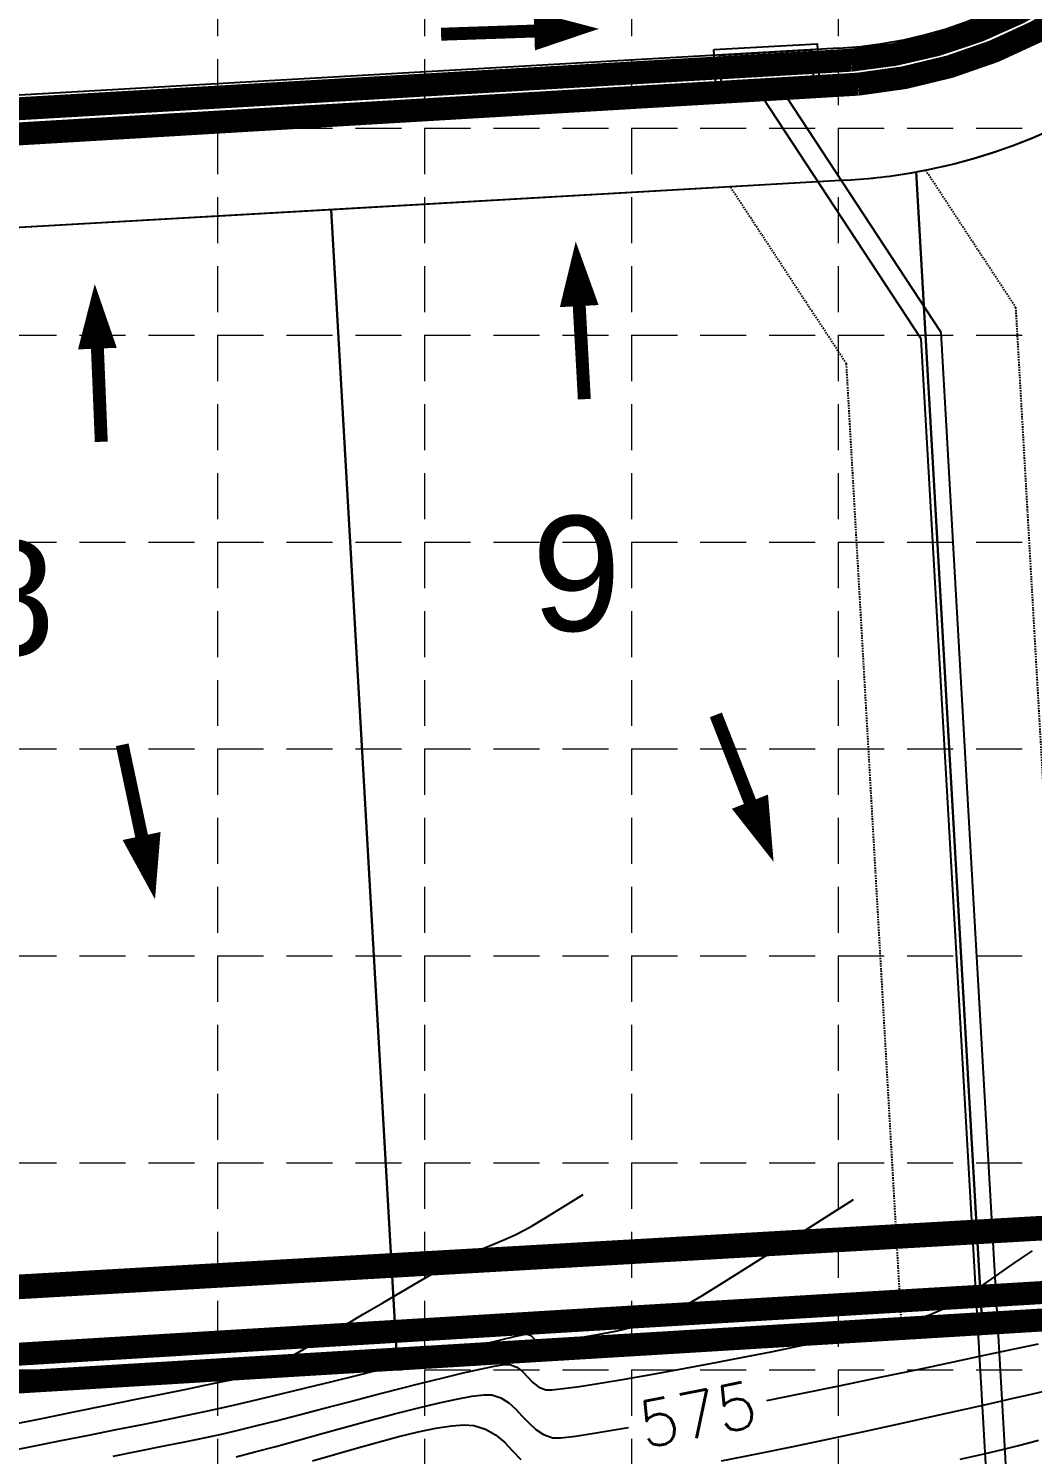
# Model space of a CAD drawing. Header units: inches. Extents: x 2547543 to 2548696, y 7125653 to 7126375.
# Drawn here: x 2548067.1 to 2548154.5, y 7125899 to 7126023.1 of the extents above; entities that cross this region are included whole.
import ezdxf
from ezdxf.enums import TextEntityAlignment as Align

# ---------------------------------------------------------------- set-up
doc = ezdxf.new("R2010")
doc.units = ezdxf.units.IN
doc.header["$MEASUREMENT"] = 0
for name, pattern in [('HIDDEN', [0.375, 0.25, -0.125]), ('HIDDEN2', [0.1875, 0.125, -0.0625]), ('XHFH001GR$0$HIDDEN2', [0.1875, 0.125, -0.0625])]:
    doc.linetypes.add(name, pattern=pattern)
for name, color, linetype in [('C-FLOW-ARR', 2, 'Continuous'), ('C-ROAD-BACK-N', 1, 'Continuous'), ('C-STRM-PIPE-N', 4, 'Continuous'), ('c-strm-strc-n', 4, 'Continuous'), ('CONT-MJR', 6, 'Continuous'), ('CONT-MNR', 14, 'Continuous'), ('EROSION BLANKET', 84, 'Continuous'), ('GRID', 254, 'HIDDEN'), ('LIMITS OF DISTURBANCE', 1, 'HIDDEN'), ('SILT FENCE', 200, 'Continuous'), ('V-AREA', 6, 'Continuous'), ('V-ESMT-DRNG-N', 6, 'HIDDEN2'), ('V-PROP-RWAY-N', 4, 'Continuous'), ('V-PROP-SUBD-IDEN-N', 7, 'Continuous'), ('V-PROP-SUBD-N', 7, 'Continuous'), ('XHFH001GR$0$C-GRAD-WALL-N', 7, 'XHFH001GR$0$HIDDEN2')]:
    doc.layers.add(name, color=color, linetype=linetype)
doc.styles.add('L80', font='simplex', dxfattribs={"height": 3.2})
doc.styles.get("Standard").update_dxf_attribs({"font": 'ARIAL.TTF'})

msp = doc.modelspace()

# ---------------------------------------------------------------- linework, layer by layer
at = {"layer": 'C-FLOW-ARR', "color": 7}
for points in [[(2548116.757615333, 7126023.025047208, 0, 3.375, 0), (2548111.13592876, 7126022.832005567, 2.25, 2.25, 0)], [(2548114.743114423, 7126004.52241353, 0, 3.375, 0), (2548115.049313004, 7125998.90575372, 2.25, 2.25, 0)], [(2548072.897508028, 7126000.827207903, 0, 3.375, 0), (2548073.130858096, 7125995.207050188, 2.25, 2.25, 0)]]:
    msp.add_lwpolyline(points, format="xyseb", dxfattribs=at)
at = {"layer": 'C-FLOW-ARR', "color": 7, "const_width": 1.125}
for points in [[(2548111.13592876, 7126022.832005567), (2548103.028217082, 7126022.553596953)], [(2548115.049313004, 7125998.90575372), (2548115.490918876, 7125990.805291742)], [(2548073.130858096, 7125995.207050188), (2548073.467400351, 7125987.10154346)]]:
    msp.add_lwpolyline(points, dxfattribs=at)
for points, elevation in [([(2548129.900243935, 7125955.793725233), (2548126.932406086, 7125963.343853609)], 580), ([(2548076.972826714, 7125952.806477586), (2548075.290008081, 7125960.742510691)], 582)]:
    msp.add_lwpolyline(points, dxfattribs=dict(at, elevation=elevation))
at = {"layer": 'C-FLOW-ARR', "color": 7}
for points, elevation in [([(2548131.958069232, 7125950.558653117, 0, 3.374999999999999, 0), (2548129.900243935, 7125955.793725233, 2.249999999999999, 2.249999999999999, 0)], 580), ([(2548078.139651496, 7125947.303828685, 0, 3.375, 0), (2548076.972826714, 7125952.806477586, 2.25, 2.25, 0)], 582)]:
    msp.add_lwpolyline(points, format="xyseb", dxfattribs=dict(at, elevation=elevation))
at = {"layer": 'C-ROAD-BACK-N', "color": 7}
msp.add_line((2548137.640781611, 7126021.337654596), (2548043.126183366, 7126015.915513065), dxfattribs=at)
msp.add_arc((2548135.43572775, 7126059.77445646), 38.5, 273.283017438607, 174.9287600717264, dxfattribs=at)
at = {"layer": 'C-STRM-PIPE-N', "color": 5}
for p, q in [((2548144.808739892, 7125996.042156792), (2548130.446766466, 7126017.920013574)), ((2548146.529010777, 7125996.610527882), (2548132.464175367, 7126018.035748885)), ((2548151.959082878, 7125871.402880888), (2548144.808739892, 7125996.042156792)), ((2548153.706182624, 7125871.503591916), (2548146.529010777, 7125996.610527882))]:
    msp.add_line(p, q, dxfattribs=at)
at = {"layer": 'c-strm-strc-n', "color": 5}
for points in [[(2548126.762398273, 7126021.214402379), (2548135.747624682, 7126021.729869509), (2548135.976721185, 7126017.736435549), (2548126.991494775, 7126017.22096842)], [(2548127.29021458, 7126020.743860197), (2548135.2770825, 7126021.202053201), (2548135.448904877, 7126018.206977732), (2548127.462036957, 7126017.748784727)]]:
    msp.add_lwpolyline(points, close=True, dxfattribs=at)
at = {"layer": 'CONT-MJR', "color": 35, "extrusion": (0.2093266806816864, -0.9778457653202716, 0), "elevation": -6434642.758166893}
msp.add_lwpolyline([(3983340.710441042, 575.0000000000009), (3983343.257652229, 575.0000000000009)], dxfattribs=at)
at = {"layer": 'CONT-MJR', "color": 35, "extrusion": (0.2105067949859628, -0.9775923942342932, 0), "elevation": -6429830.147351161}
msp.add_lwpolyline([(3991107.015569396, 575.0000000000005), (3991109.144314923, 575.0000000000005)], dxfattribs=at)
at = {"layer": 'CONT-MJR', "color": 35, "extrusion": (0.206777011339775, -0.9783880966065513, 0), "elevation": -6445004.297945304}
msp.add_lwpolyline([(3966547.888555737, 575.0000000000005), (3966551.05180475, 575.0000000000005)], dxfattribs=at)
at = {"layer": 'CONT-MJR', "color": 35, "extrusion": (0.2081076022510148, -0.9781059379665035, 0), "elevation": -6439603.119654091}
msp.add_lwpolyline([(3975313.737109076, 575), (3975316.62915394, 575)], dxfattribs=at)
at = {"layer": 'CONT-MJR', "color": 35, "extrusion": (0.2035330770667587, -0.9790680704321517, 0), "elevation": -6458115.7351217}
msp.add_lwpolyline([(3945157.742507917, 575.0000000000005), (3945161.22729123, 575.0000000000005)], dxfattribs=at)
at = {"layer": 'CONT-MJR', "color": 35, "elevation": 575}
for points in [[(2548141.222725192, 7125905.71552817), (2548144.511981648, 7125906.405419397)], [(2548106.752985449, 7125904.202674961), (2548107.443557775, 7125904.186267112)], [(2548107.443557775, 7125904.186267112), (2548108.241013658, 7125903.920169413)], [(2548102.754815944, 7125903.471997066), (2548104.358335871, 7125903.826123285)], [(2548096.922819558, 7125901.979216717), (2548098.986779124, 7125902.52912713)], [(2548110.089039266, 7125902.344922241), (2548110.654022547, 7125901.742102184)], [(2548092.68641142, 7125900.819528265), (2548094.805937435, 7125901.402878212)], [(2548111.258704246, 7125901.191036807), (2548111.942210992, 7125900.746100218)], [(2548111.942210992, 7125900.746100218), (2548112.743669412, 7125900.461666523)], [(2548112.743669412, 7125900.461666523), (2548113.433024658, 7125900.461246345)], [(2548114.717672835, 7125900.605714775), (2548116.525826286, 7125900.878645208)], [(2548085.187441677, 7125898.804347116), (2548086.814756641, 7125899.221576302)], [(2548086.814756641, 7125899.221576302), (2548088.640542361, 7125899.709460657)], [(2548088.640542361, 7125899.709460657), (2548090.614520174, 7125900.248583528)]]:
    msp.add_lwpolyline(points, dxfattribs=at)
at = {"layer": 'CONT-MJR', "color": 35, "extrusion": (-0.1821789428874079, 0.9832653928459124, 0), "elevation": 6542443.66660688}
msp.add_lwpolyline([(-3803652.459071976, 575.0000000000005), (-3803653.831522114, 575.0000000000005)], dxfattribs=at)
at = {"layer": 'CONT-MJR', "color": 35, "extrusion": (0.1201752896163275, -0.992752688118059, 0), "elevation": -6768041.085463998}
msp.add_lwpolyline([(3385996.37717595, 575.0000000000009), (3385997.429972752, 575.0000000000009)], dxfattribs=at)
at = {"layer": 'CONT-MJR', "color": 35, "extrusion": (0.1989668731683234, -0.9800062159913172, 0), "elevation": -6476436.179034485}
msp.add_lwpolyline([(3915003.369791082, 575), (3915006.396346948, 575)], dxfattribs=at)
at = {"layer": 'CONT-MJR', "color": 35, "extrusion": (0.2014694299791318, -0.9794948028365866, 0), "elevation": -6466415.046871096}
msp.add_lwpolyline([(3931536.227245452, 575), (3931539.762369914, 575)], dxfattribs=at)
at = {"layer": 'CONT-MJR', "color": 35, "extrusion": (0.2489811162047046, -0.9685083395477085, 0), "elevation": -6267067.496335394}
msp.add_lwpolyline([(4242070.28435665, 575.0000000000009), (4242072.308870294, 575.0000000000009)], dxfattribs=at)
at = {"layer": 'CONT-MJR', "color": 35, "extrusion": (0.2359433962980525, -0.9717668000828904, 0), "elevation": -6323508.396594452}
msp.add_lwpolyline([(4157469.667418775, 575.0000000000009), (4157471.527204959, 575.0000000000009)], dxfattribs=at)
at = {"layer": 'CONT-MJR', "color": 35, "extrusion": (-0.5357270562748747, -0.8443912133454832, 0), "elevation": -7382141.184363182}
msp.add_lwpolyline([(-1665939.321084802, 575), (-1665938.51500371, 575)], dxfattribs=at)
at = {"layer": 'CONT-MJR', "color": 35, "extrusion": (-0.6693304925478829, -0.7429647984565679, 0), "elevation": -6999822.448629339}
msp.add_lwpolyline([(-2876429.26026499, 575.0000000000009), (-2876428.448697163, 575.0000000000009)], dxfattribs=at)
at = {"layer": 'CONT-MJR', "color": 35, "extrusion": (0.7284926418373611, 0.6850536262139064, 0), "elevation": 6737904.69189181}
msp.add_lwpolyline([(3445576.19213274, 575.0000000000009), (3445575.368238861, 575.0000000000009)], dxfattribs=at)
at = {"layer": 'CONT-MJR', "color": 35, "extrusion": (0.2626961116011522, -0.964878620837686, 0), "elevation": -6206255.320323606}
msp.add_lwpolyline([(4330548.792305886, 575), (4330550.986242074, 575)], dxfattribs=at)
at = {"layer": 'CONT-MJR', "color": 35, "extrusion": (-0.6735789287690912, -0.7391153000163667, 0), "elevation": -6983216.648722626}
msp.add_lwpolyline([(-2916509.691436214, 575.0000000000009), (-2916508.873320694, 575.0000000000009)], dxfattribs=at)
at = {"layer": 'CONT-MJR', "color": 35, "extrusion": (0.2656645881526518, -0.9640655198697244, 0), "elevation": -6192897.28400834}
msp.add_lwpolyline([(4349625.657719379, 575), (4349627.80683809, 575)], dxfattribs=at)
at = {"layer": 'CONT-MJR', "color": 35, "extrusion": (0.1117531488892821, -0.9937359979961127, 0), "elevation": -6796504.106610013}
msp.add_lwpolyline([(3328493.860589927, 575), (3328495.153335867, 575)], dxfattribs=at)
at = {"layer": 'CONT-MJR', "color": 35, "extrusion": (0.1679294641692281, -0.9857990135234647, 0), "elevation": -6596802.213811673}
msp.add_lwpolyline([(3708579.473776312, 575), (3708581.766202089, 575)], dxfattribs=at)
at = {"layer": 'CONT-MJR', "color": 35, "extrusion": (0.1791057884617419, -0.9838298209240752, 0), "elevation": -6554291.339894594}
msp.add_lwpolyline([(3783205.41294548, 575.0000000000009), (3783205.955653924, 575.0000000000009)], dxfattribs=at)
at = {"layer": 'CONT-MNR', "color": 35, "extrusion": (-0.5251767984802393, 0.8509931435317478, 0), "elevation": 4725899.354177932}
msp.add_lwpolyline([(-5910795.267762057, 578), (-5910797.429706046, 578)], dxfattribs=at)
at = {"layer": 'CONT-MNR', "color": 35, "extrusion": (0.5219238246231704, -0.8529920991959551, 0), "elevation": -4748432.700061847}
msp.add_lwpolyline([(5892706.645339502, 578), (5892708.400744187, 578)], dxfattribs=at)
at = {"layer": 'CONT-MNR', "color": 35}
for points, elevation in [([(2548136.448824818, 7125919.624881004), (2548138.906010129, 7125921.19839491)], 577), ([(2548110.956774232, 7125918.906166225), (2548112.055572089, 7125919.566434437)], 578), ([(2548108.678793435, 7125917.74870589), (2548109.460242746, 7125918.109549863)], 578), ([(2548099.576958253, 7125913.15923435), (2548101.067243046, 7125914.029415772)], 578), ([(2548101.067243046, 7125914.029415772), (2548102.365359067, 7125914.779156778)], 578), ([(2548097.955183867, 7125912.206694547), (2548099.576958253, 7125913.15923435)], 578), ([(2548124.180671702, 7125911.907564304), (2548125.699710192, 7125912.810329069)], 577), ([(2548145.528457834, 7125911.138007417), (2548146.654877618, 7125911.633699978)], 576), ([(2548146.654877618, 7125911.633699978), (2548147.79692443, 7125912.243316147)], 576), ([(2548094.559883038, 7125910.206867941), (2548096.262599069, 7125911.209878399)], 578), ([(2548106.679307274, 7125908.608445325), (2548108.222381344, 7125908.979420014)], 577), ([(2548110.559320022, 7125909.482593126), (2548110.83785895, 7125909.351071455)], 577), ([(2548111.057843632, 7125909.13560378), (2548111.278259314, 7125908.918161649)], 577), ([(2548115.65693234, 7125909.256228295), (2548116.978863184, 7125909.490768762)], 577), ([(2548134.511285662, 7125908.506417587), (2548137.019959163, 7125909.032190606)], 576), ([(2548139.341596582, 7125909.538065896), (2548141.414731539, 7125910.012814337)], 576), ([(2548102.80276116, 7125907.657260225), (2548104.853003669, 7125908.162412075)], 577), ([(2548104.853003669, 7125908.162412075), (2548106.679307274, 7125908.608445325)], 577), ([(2548111.558091245, 7125908.78071661), (2548111.863338618, 7125908.778224891)], 577), ([(2548095.901306529, 7125905.946492657), (2548098.267621959, 7125906.533360558)], 577), ([(2548107.644507358, 7125906.680015258), (2548108.516175286, 7125906.819344955)], 576), ([(2548108.516175286, 7125906.819344955), (2548109.001438899, 7125906.834430119)], 576), ([(2548109.001438899, 7125906.834430119), (2548109.616687136, 7125906.600120431)], 576), ([(2548109.616687136, 7125906.600120431), (2548110.122317701, 7125906.209868954)], 576), ([(2548123.835558424, 7125906.428930542), (2548126.477712458, 7125906.922003315)], 576), ([(2548085.364120899, 7125905.612829986), (2548085.883687758, 7125905.7095901)], 578), ([(2548085.883687758, 7125905.7095901), (2548086.396751803, 7125905.823518908)], 578), ([(2548116.876736742, 7125905.212115811), (2548118.973604187, 7125905.562757675)], 576), ([(2548078.850999793, 7125904.285967467), (2548080.868586781, 7125904.698318022)], 578), ([(2548087.161187362, 7125903.804832994), (2548089.118864508, 7125904.277496202)], 577), ([(2548097.104015014, 7125904.123079476), (2548099.242606641, 7125904.674809772)], 576), ([(2548112.150880328, 7125904.621191567), (2548112.660169668, 7125904.624717914)], 576), ([(2548113.658553103, 7125904.731866815), (2548115.084564255, 7125904.931409153)], 576), ([(2548073.944773797, 7125903.285741011), (2548076.51530495, 7125903.809499039)], 578), ([(2548081.085567506, 7125902.447592932), (2548082.731181359, 7125902.793007372)], 577), ([(2548085.453896367, 7125903.400570859), (2548087.161187362, 7125903.804832994)], 577), ([(2548090.673104766, 7125902.451995863), (2548092.769192543, 7125902.995812207)], 576), ([(2548150.815231663, 7125903.437370342), (2548152.806349883, 7125903.888244079)], 574), ([(2548068.432288743, 7125902.163669227), (2548071.22267788, 7125902.731521649)], 578), ([(2548079.174251359, 7125902.054445664), (2548081.085567506, 7125902.447592932)], 577), ([(2548086.873933791, 7125901.483299323), (2548088.691328004, 7125901.94253813)], 576), ([(2548105.042693272, 7125901.591450485), (2548105.885676652, 7125901.538104106)], 574), ([(2548105.885676652, 7125901.538104106), (2548106.887622009, 7125901.219180011)], 574), ([(2548142.985374388, 7125901.701023998), (2548145.843247973, 7125902.328547009)], 574), ([(2548069.968179139, 7125900.205312949), (2548072.394196808, 7125900.688999211)], 577), ([(2548097.549276625, 7125900.078570817), (2548099.354724725, 7125900.554048945)], 574), ([(2548101.045900998, 7125900.96238978), (2548102.583694886, 7125901.28427952)], 574), ([(2548102.583694886, 7125901.28427952), (2548103.92899583, 7125901.500404355)], 574), ([(2548107.757742804, 7125900.708909413), (2548108.533883775, 7125900.061135503)], 574), ([(2548133.662177986, 7125899.708569074), (2548136.833343452, 7125900.375821738)], 574), ([(2548067.550513002, 7125899.724090014), (2548069.968179139, 7125900.205312949)], 577), ([(2548074.487771089, 7125898.86327042), (2548076.780472309, 7125899.314629721)], 576), ([(2548127.437026769, 7125898.440827131), (2548130.509573777, 7125899.058499773)], 574), ([(2548154.050244937, 7125899.976053462), (2548155.009673512, 7125900.25273143)], 573)]:
    msp.add_lwpolyline(points, dxfattribs=dict(at, elevation=elevation))
at = {"layer": 'CONT-MNR', "color": 35, "extrusion": (0.4956884271115347, -0.8685004221229214, 0), "elevation": -4925794.465749986}
msp.add_lwpolyline([(5745270.23421092, 578), (5745270.975896345, 578)], dxfattribs=at)
at = {"layer": 'CONT-MNR', "color": 35, "extrusion": (0.5401379175094617, -0.8415765146845187, 0), "elevation": -4620661.486831179}
msp.add_lwpolyline([(5993428.306864546, 577.0000000000005), (5993431.178065609, 577.0000000000005)], dxfattribs=at)
at = {"layer": 'CONT-MNR', "color": 35, "extrusion": (0.3942184799074476, -0.9190167518056793, 0), "elevation": -5544326.253057207}
msp.add_lwpolyline([(5150922.224957857, 578.0000000000009), (5150923.024072943, 578.0000000000009)], dxfattribs=at)
at = {"layer": 'CONT-MNR', "color": 35, "extrusion": (0.4495450761039574, -0.8932576473508005, 0), "elevation": -5219790.784524936}
msp.add_lwpolyline([(5479539.660516916, 578.0000000000005), (5479540.614751545, 578.0000000000005)], dxfattribs=at)
at = {"layer": 'CONT-MNR', "color": 35, "extrusion": (-0.5395115310132317, 0.8419782110623522, 0), "elevation": 4625120.059058789}
msp.add_lwpolyline([(-5989985.537780691, 577), (-5989988.304220812, 577)], dxfattribs=at)
at = {"layer": 'CONT-MNR', "color": 35, "extrusion": (-0.4119103564781633, 0.9112243731518778, 0), "elevation": 5443717.670553565}
msp.add_lwpolyline([(-5257134.057312831, 578), (-5257134.918782997, 578)], dxfattribs=at)
at = {"layer": 'CONT-MNR', "color": 35, "extrusion": (0.3894505800199782, -0.9210473634521205, 0), "elevation": -5570945.365926547}
msp.add_lwpolyline([(5122118.444632664, 578), (5122119.244294181, 578)], dxfattribs=at)
at = {"layer": 'CONT-MNR', "color": 35, "extrusion": (0.3775971838144674, -0.9259699599746115, 0), "elevation": -5636227.095610919}
msp.add_lwpolyline([(5050196.228822064, 578.0000000000005), (5050196.997679146, 578.0000000000005)], dxfattribs=at)
at = {"layer": 'CONT-MNR', "color": 35, "extrusion": (0.3792565027525862, -0.9252915784334567, 0), "elevation": -5627164.882369536}
msp.add_lwpolyline([(5060292.578032743, 578), (5060293.346687635, 578)], dxfattribs=at)
at = {"layer": 'CONT-MNR', "color": 35, "extrusion": (-0.5371729312297845, 0.8434721346636186, 0), "elevation": 4641724.694269883}
msp.add_lwpolyline([(-5977124.981341891, 577.0000000000009), (-5977127.58489687, 577.0000000000009)], dxfattribs=at)
at = {"layer": 'CONT-MNR', "color": 35, "extrusion": (0.5576090295776537, -0.8301037104684373, 0), "elevation": -4494375.966755678}
msp.add_lwpolyline([(6088706.734538933, 576.0000000000005), (6088707.998742094, 576.0000000000005)], dxfattribs=at)
at = {"layer": 'CONT-MNR', "color": 35, "extrusion": (0.4923190547406128, -0.8704148139475278, 0), "elevation": -4948022.438809792}
msp.add_lwpolyline([(5726129.674499894, 578), (5726130.875384865, 578)], dxfattribs=at)
at = {"layer": 'CONT-MNR', "color": 35, "extrusion": (-0.4746589505598452, 0.8801698021708235, 0), "elevation": 5062535.43102305}
msp.add_lwpolyline([(-5625143.186323113, 578.0000000000009), (-5625144.017686486, 578.0000000000009)], dxfattribs=at)
at = {"layer": 'CONT-MNR', "color": 35, "extrusion": (-0.4404223665114723, 0.8977906989251082, 0), "elevation": 5275338.838631848}
msp.add_lwpolyline([(-5426076.883688632, 578), (-5426077.838630585, 578)], dxfattribs=at)
at = {"layer": 'CONT-MNR', "color": 35, "extrusion": (0.5325887809214129, -0.8463741432939945, 0), "elevation": -4674085.170296246}
msp.add_lwpolyline([(5951851.026284813, 577.0000000000005), (5951853.40887969, 577.0000000000005)], dxfattribs=at)
at = {"layer": 'CONT-MNR', "color": 35, "extrusion": (0.5754989717343779, -0.8178025027674308, 0), "elevation": -4361132.281072857}
msp.add_lwpolyline([(6184840.905119712, 576), (6184842.269505536, 576)], dxfattribs=at)
at = {"layer": 'CONT-MNR', "color": 35, "extrusion": (-0.5725201925930958, 0.8198906201885496, 0), "elevation": 4383602.411921078}
msp.add_lwpolyline([(-6168936.583065015, 576.0000000000009), (-6168937.908908672, 576.0000000000009)], dxfattribs=at)
at = {"layer": 'CONT-MNR', "color": 35, "extrusion": (-0.5677815270558892, 0.8231792863854644, 0), "elevation": 4419111.997423819}
msp.add_lwpolyline([(-6143546.53253095, 576), (-6143547.912150001, 576)], dxfattribs=at)
at = {"layer": 'CONT-MNR', "color": 35, "extrusion": (0.5246433229025965, -0.8513221386371447, 0), "elevation": -4729590.19916171}
msp.add_lwpolyline([(5907838.395718774, 577), (5907840.499392679, 577)], dxfattribs=at)
at = {"layer": 'CONT-MNR', "color": 35, "extrusion": (0.5179137284847455, -0.8554328552534263, 0), "elevation": -4776018.730349958}
msp.add_lwpolyline([(5870377.124321756, 576), (5870378.467265453, 576)], dxfattribs=at)
at = {"layer": 'CONT-MNR', "color": 35, "extrusion": (0.54912824396373, -0.8357380999340107, 0), "elevation": -4556136.383882931}
msp.add_lwpolyline([(6042625.2169935, 576.0000000000009), (6042626.589042749, 576.0000000000009)], dxfattribs=at)
at = {"layer": 'CONT-MNR', "color": 35, "extrusion": (0.5074656089587672, -0.8616720116866439, 0), "elevation": -4847127.025730934}
msp.add_lwpolyline([(5811778.10407201, 578.0000000000009), (5811780.06837487, 578.0000000000009)], dxfattribs=at)
at = {"layer": 'CONT-MNR', "color": 35, "extrusion": (0.4850846592479847, -0.8744671939885833, 0), "elevation": -4995320.240514905}
msp.add_lwpolyline([(5684920.178345397, 577), (5684921.551718429, 577)], dxfattribs=at)
at = {"layer": 'CONT-MNR', "color": 35, "extrusion": (0.50673289949173, -0.8621031078546837, 0), "elevation": -4852065.991125628}
msp.add_lwpolyline([(5807651.463387607, 578), (5807653.379826684, 578)], dxfattribs=at)
at = {"layer": 'CONT-MNR', "color": 35, "extrusion": (0.2698474071538713, -0.962903098370928, 0), "elevation": -6173957.410196844}
msp.add_lwpolyline([(4376500.708791315, 577.0000000000009), (4376502.043147997, 577.0000000000009)], dxfattribs=at)
at = {"layer": 'CONT-MNR', "color": 35, "extrusion": (0.3241984649634025, -0.9459890883701427, 0), "elevation": -5914936.619010492}
msp.add_lwpolyline([(4720703.870154513, 577.0000000000009), (4720705.101300329, 577.0000000000009)], dxfattribs=at)
at = {"layer": 'CONT-MNR', "color": 35, "extrusion": (-0.4260189155675224, 0.9047142552091642, 0), "elevation": 5361364.89287019}
msp.add_lwpolyline([(-5341095.238418167, 577.0000000000005), (-5341096.163237995, 577.0000000000005)], dxfattribs=at)
at = {"layer": 'CONT-MNR', "color": 35, "extrusion": (0.2381788039482309, -0.9712213225366246, 0), "elevation": -6313922.472470807}
msp.add_lwpolyline([(4172049.998720753, 576), (4172051.814132002, 576)], dxfattribs=at)
at = {"layer": 'CONT-MNR', "color": 35, "extrusion": (0.2626297950058553, -0.9648966736263436, 0), "elevation": -6206548.964682448}
msp.add_lwpolyline([(4330171.275731856, 576), (4330172.718094472, 576)], dxfattribs=at)
at = {"layer": 'CONT-MNR', "color": 35, "extrusion": (0.3112132051179841, -0.9503401185681849, 0), "elevation": -5979022.6987819}
msp.add_lwpolyline([(4639281.559356067, 576.0000000000009), (4639282.568288838, 576.0000000000009)], dxfattribs=at)
at = {"layer": 'CONT-MNR', "color": 35, "extrusion": (-0.5048198202831279, 0.8632247384368166, 0), "elevation": 4864933.332413277}
msp.add_lwpolyline([(-5796875.26841949, 578), (-5796877.053517725, 578)], dxfattribs=at)
at = {"layer": 'CONT-MNR', "color": 35, "extrusion": (0.2271118533437785, -0.9738686800953988, 0), "elevation": -6360993.991362175}
msp.add_lwpolyline([(4099901.186345906, 577.0000000000009), (4099902.419113657, 577.0000000000009)], dxfattribs=at)
at = {"layer": 'CONT-MNR', "color": 35, "extrusion": (0.2117260974533631, -0.9773290436987786, 0), "elevation": -6424856.817967724}
msp.add_lwpolyline([(3999082.303855889, 577), (3999083.121127318, 577)], dxfattribs=at)
at = {"layer": 'CONT-MNR', "color": 35, "extrusion": (0.1469450059561178, -0.9891446634464327, 0), "elevation": -6674123.215593195}
msp.add_lwpolyline([(3567566.431638198, 577), (3567566.772985309, 577)], dxfattribs=at)
at = {"layer": 'CONT-MNR', "color": 35, "extrusion": (-0.6997342199608345, -0.7144032624616173, 0), "elevation": -6873773.237914175}
msp.add_lwpolyline([(-3165863.925603363, 577), (-3165863.617675481, 577)], dxfattribs=at)
at = {"layer": 'CONT-MNR', "color": 35, "extrusion": (0.1324309555506714, -0.9911922326228834, 0), "elevation": -6725696.488024171}
msp.add_lwpolyline([(3469361.091556577, 577), (3469362.178155731, 577)], dxfattribs=at)
at = {"layer": 'CONT-MNR', "color": 35, "extrusion": (0.1530267701523198, -0.9882220436808467, 0), "elevation": -6652050.699319275}
msp.add_lwpolyline([(3608557.698849232, 577.0000000000009), (3608558.939907975, 577.0000000000009)], dxfattribs=at)
at = {"layer": 'CONT-MNR', "color": 35, "extrusion": (0.1996223356199572, -0.9798729117194909, 0), "elevation": -6473824.618615603}
msp.add_lwpolyline([(3919321.49944422, 577), (3919322.890947483, 577)], dxfattribs=at)
at = {"layer": 'CONT-MNR', "color": 35, "extrusion": (0.2302023165261689, -0.9731427919200684, 0), "elevation": -6347944.98193731}
msp.add_lwpolyline([(4120083.933901757, 577.0000000000005), (4120085.322329173, 577.0000000000005)], dxfattribs=at)
at = {"layer": 'CONT-MNR', "color": 35, "extrusion": (0.2129004046183284, -0.9770739059627742, 0), "elevation": -6420040.369045641}
msp.add_lwpolyline([(4006827.107246625, 576), (4006829.48335902, 576)], dxfattribs=at)
at = {"layer": 'CONT-MNR', "color": 35, "extrusion": (0.5012739642500739, -0.865288629744443, 0), "elevation": -4888675.597829634}
msp.add_lwpolyline([(5776865.224812124, 578), (5776866.806983211, 578)], dxfattribs=at)
at = {"layer": 'CONT-MNR', "color": 35, "extrusion": (-0.4408618622665167, -0.8975749653365444, 0), "elevation": -7519402.53360603}
msp.add_lwpolyline([(-854420.5837450633, 577), (-854420.2719806507, 577)], dxfattribs=at)
at = {"layer": 'CONT-MNR', "color": 35, "extrusion": (0.07714363235519407, -0.9970199897630171, 0), "elevation": -6908102.892332671}
msp.add_lwpolyline([(3090236.950884924, 577), (3090237.569158911, 577)], dxfattribs=at)
at = {"layer": 'CONT-MNR', "color": 35, "extrusion": (0.1097752661767649, -0.9939564331175791, 0), "elevation": -6803123.193618203}
msp.add_lwpolyline([(3314961.329691534, 577), (3314962.208695803, 577)], dxfattribs=at)
at = {"layer": 'CONT-MNR', "color": 35, "extrusion": (0.1933925054536758, -0.9811214699691114, 0), "elevation": -6498591.696402039}
msp.add_lwpolyline([(3878121.338944262, 576), (3878124.089211798, 576)], dxfattribs=at)
at = {"layer": 'CONT-MNR', "color": 35, "extrusion": (0.1988316014577843, -0.9800336699632992, 0), "elevation": -6476980.599758346}
msp.add_lwpolyline([(3914110.728917161, 576), (3914113.416828082, 576)], dxfattribs=at)
at = {"layer": 'CONT-MNR', "color": 35, "extrusion": (0.4811203172285151, -0.8766545729932246, 0), "elevation": -5021021.544537795}
msp.add_lwpolyline([(5662211.376456575, 578), (5662212.338277255, 578)], dxfattribs=at)
at = {"layer": 'CONT-MNR', "color": 35, "extrusion": (0.4947362195471617, -0.8690431940175255, 0), "elevation": -4932089.037583469}
msp.add_lwpolyline([(5739843.520497822, 578), (5739844.828199408, 578)], dxfattribs=at)
at = {"layer": 'CONT-MNR', "color": 35, "extrusion": (0.2407663394903409, -0.9705831081202794, 0), "elevation": -6302788.218766677}
msp.add_lwpolyline([(4188819.567971947, 577), (4188821.958543554, 577)], dxfattribs=at)
at = {"layer": 'CONT-MNR', "color": 35, "extrusion": (0.2403108164703926, -0.9706959933405171, 0), "elevation": -6304753.346834982}
msp.add_lwpolyline([(4185863.586713472, 577), (4185865.868468828, 577)], dxfattribs=at)
at = {"layer": 'CONT-MNR', "color": 35, "extrusion": (0.2008810319081696, -0.9796156445359113, 0), "elevation": -6468783.17220417}
msp.add_lwpolyline([(3927624.36654632, 576), (3927625.599683743, 576)], dxfattribs=at)
at = {"layer": 'CONT-MNR', "color": 35, "extrusion": (0.1883815872386732, -0.982095910585844, 0), "elevation": -6518303.936958455}
msp.add_lwpolyline([(3844894.249898949, 576.0000000000005), (3844897.000122672, 576.0000000000005)], dxfattribs=at)
at = {"layer": 'CONT-MNR', "color": 35, "extrusion": (0.2022029196401641, -0.9793436471887655, 0), "elevation": -6463480.103419757}
msp.add_lwpolyline([(3936327.196084738, 578.0000000000005), (3936328.351508216, 578.0000000000005)], dxfattribs=at)
at = {"layer": 'CONT-MNR', "color": 35, "extrusion": (0.206621308143653, -0.9784209906890825, 0), "elevation": -6445646.917255981}
msp.add_lwpolyline([(3965462.3634904, 578), (3965462.939555467, 578)], dxfattribs=at)
at = {"layer": 'CONT-MNR', "color": 35, "extrusion": (0.2012402929650869, -0.9795419054268817, 0), "elevation": -6467345.729268017}
msp.add_lwpolyline([(3929974.519642354, 578), (3929975.159423729, 578)], dxfattribs=at)
at = {"layer": 'CONT-MNR', "color": 35, "extrusion": (0.179478453674407, -0.9837619044599378, 0), "elevation": -6552868.055696581}
msp.add_lwpolyline([(3785655.264310283, 578.0000000000009), (3785655.830954573, 578.0000000000009)], dxfattribs=at)
at = {"layer": 'CONT-MNR', "color": 35, "extrusion": (-0.2739126063827975, 0.9617545861936833, 0), "elevation": 6155419.620330752}
msp.add_lwpolyline([(-4402509.215052203, 578.0000000000009), (-4402509.774378495, 578.0000000000009)], dxfattribs=at)
at = {"layer": 'CONT-MNR', "color": 35, "extrusion": (0.3396847447581834, -0.9405393528069774, 0), "elevation": -5836648.73548209}
msp.add_lwpolyline([(4817137.589320682, 578.0000000000009), (4817138.2210631, 578.0000000000009)], dxfattribs=at)
at = {"layer": 'CONT-MNR', "color": 35, "extrusion": (0.4410883379880595, -0.8974636917953458, 0), "elevation": -5271310.384693005}
msp.add_lwpolyline([(5429970.159260478, 578), (5429970.704397462, 578)], dxfattribs=at)
at = {"layer": 'CONT-MNR', "color": 35, "extrusion": (0.239128452419748, -0.9709879418629958, 0), "elevation": -6309846.516753786}
msp.add_lwpolyline([(4178172.483183185, 577.0000000000009), (4178174.8319019, 577.0000000000009)], dxfattribs=at)
at = {"layer": 'CONT-MNR', "color": 35, "extrusion": (0.2401873491508737, -0.9707265512531715, 0), "elevation": -6305285.704076266}
msp.add_lwpolyline([(4185054.382071975, 577.0000000000005), (4185056.806124148, 577.0000000000005)], dxfattribs=at)
at = {"layer": 'CONT-MNR', "color": 35, "extrusion": (0.2418504703550766, -0.9703135317973404, 0), "elevation": -6298102.742635835}
msp.add_lwpolyline([(4195860.690856114, 576), (4195862.666062886, 576)], dxfattribs=at)
at = {"layer": 'CONT-MNR', "color": 35, "extrusion": (0.2342190898795959, -0.9721838395776664, 0), "elevation": -6330875.924561946}
msp.add_lwpolyline([(4146247.905885428, 576), (4146249.685848854, 576)], dxfattribs=at)
at = {"layer": 'CONT-MNR', "color": 35, "extrusion": (0.2220137410101894, -0.9750435368754878, 0), "elevation": -6382354.36873391}
msp.add_lwpolyline([(4066562.324802493, 576.0000000000009), (4066563.857310431, 576.0000000000009)], dxfattribs=at)
at = {"layer": 'CONT-MNR', "color": 35, "extrusion": (0.7211555573325685, 0.6927731678755699, 0), "elevation": 6774220.394399893}
msp.add_lwpolyline([(3373624.542743817, 576), (3373623.891558453, 576)], dxfattribs=at)
at = {"layer": 'CONT-MNR', "color": 35, "extrusion": (0.7227238919531873, 0.6911368721172658, 0), "elevation": 6766556.595092521}
msp.add_lwpolyline([(3388969.158757186, 576.0000000000009), (3388968.50515614, 576.0000000000009)], dxfattribs=at)
at = {"layer": 'CONT-MNR', "color": 35, "extrusion": (0.6176758536380361, 0.7864327942249888, 0), "elevation": 7177952.243845133}
msp.add_lwpolyline([(2397581.545768343, 576.0000000000009), (2397580.900522266, 576.0000000000009)], dxfattribs=at)
at = {"layer": 'CONT-MNR', "color": 35, "extrusion": (0.1723113654110145, -0.9850425337771928, 0), "elevation": -6580250.211424362}
msp.add_lwpolyline([(3737880.087433527, 576), (3737882.463062944, 576)], dxfattribs=at)
at = {"layer": 'CONT-MNR', "color": 35, "extrusion": (0.1782452957063593, -0.9839860845350165, 0), "elevation": -6557601.679200733}
msp.add_lwpolyline([(3777475.131561768, 576), (3777477.694462053, 576)], dxfattribs=at)
at = {"layer": 'CONT-MNR', "color": 35, "extrusion": (0.1998778597821581, -0.9798208209509044, 0), "elevation": -6472804.840200197}
msp.add_lwpolyline([(3920968.825528013, 578.0000000000009), (3920971.209325941, 578.0000000000009)], dxfattribs=at)
at = {"layer": 'CONT-MNR', "color": 35, "extrusion": (0.2008712345186397, -0.979617653548035, 0), "elevation": -6468825.890246866}
msp.add_lwpolyline([(3927534.275348938, 578.0000000000009), (3927535.925184038, 578.0000000000009)], dxfattribs=at)
at = {"layer": 'CONT-MNR', "color": 35, "extrusion": (0.2373971123616403, -0.9714126883268278, 0), "elevation": -6317284.832103677}
msp.add_lwpolyline([(4166915.199495568, 577), (4166917.411503595, 577)], dxfattribs=at)
at = {"layer": 'CONT-MNR', "color": 35, "extrusion": (0.251460356865322, -0.9678675988611072, 0), "elevation": -6256186.306216287}
msp.add_lwpolyline([(4258100.77281894, 576.0000000000009), (4258103.019505586, 576.0000000000009)], dxfattribs=at)
at = {"layer": 'CONT-MNR', "color": 35, "extrusion": (0.246751750122157, -0.969078724259104, 0), "elevation": -6276814.663858507}
msp.add_lwpolyline([(4227638.213023804, 576), (4227640.331135014, 576)], dxfattribs=at)
at = {"layer": 'CONT-MNR', "color": 35, "extrusion": (-0.3724748703534725, -0.9280422786463792, 0), "elevation": -7562248.505112647}
msp.add_lwpolyline([(-289465.259387204, 576.0000000000005), (-289464.5931800334, 576.0000000000005)], dxfattribs=at)
at = {"layer": 'CONT-MNR', "color": 35, "extrusion": (0.106709607920031, -0.9942902290466066, 0), "elevation": -6813309.238572278}
msp.add_lwpolyline([(3293966.009095842, 576.0000000000009), (3293967.013212552, 576.0000000000009)], dxfattribs=at)
at = {"layer": 'CONT-MNR', "color": 35, "extrusion": (0.1547426357200584, -0.987954815105635, 0), "elevation": -6645770.044667154}
msp.add_lwpolyline([(3620103.878215373, 576.0000000000009), (3620105.692238098, 576.0000000000009)], dxfattribs=at)
at = {"layer": 'CONT-MNR', "color": 35, "extrusion": (0.2231780804509408, -0.9747776897355794, 0), "elevation": -6377480.277443502}
msp.add_lwpolyline([(4074228.056923182, 574.0000000000009), (4074229.676992964, 574.0000000000009)], dxfattribs=at)
at = {"layer": 'CONT-MNR', "color": 35, "extrusion": (0.2264114908228599, -0.974031743231898, 0), "elevation": -6363925.505263275}
msp.add_lwpolyline([(4095369.862848849, 574), (4095370.998131768, 574)], dxfattribs=at)
at = {"layer": 'CONT-MNR', "color": 35, "extrusion": (0.1995071296535615, -0.9798963747342864, 0), "elevation": -6474287.877537908}
msp.add_lwpolyline([(3918514.153823173, 578), (3918516.931765808, 578)], dxfattribs=at)
at = {"layer": 'CONT-MNR', "color": 35, "extrusion": (-0.212131749580388, 0.9772410761014723, 0), "elevation": 6423195.665791936}
msp.add_lwpolyline([(-4001721.337035676, 577), (-4001722.692996685, 577)], dxfattribs=at)
at = {"layer": 'CONT-MNR', "color": 35, "extrusion": (0.2231339559965677, -0.9747877911019002, 0), "elevation": -6377679.247902781}
msp.add_lwpolyline([(4073872.17319876, 577), (4073873.606961293, 577)], dxfattribs=at)
at = {"layer": 'CONT-MNR', "color": 35, "extrusion": (0.2518980043587877, -0.9677537886260432, 0), "elevation": -6254260.138098281}
msp.add_lwpolyline([(4260927.175056112, 576.0000000000009), (4260929.40736694, 576.0000000000009)], dxfattribs=at)
at = {"layer": 'CONT-MNR', "color": 35, "extrusion": (0.2166859011786497, -0.9762413739595328, 0), "elevation": -6404453.401543353}
msp.add_lwpolyline([(4031687.96683392, 574.0000000000005), (4031690.661301849, 574.0000000000005)], dxfattribs=at)
at = {"layer": 'CONT-MNR', "color": 35, "extrusion": (0.2187685331601807, -0.9757767823118888, 0), "elevation": -6395835.911063315}
msp.add_lwpolyline([(4045347.446106663, 574.0000000000009), (4045349.845766771, 574.0000000000009)], dxfattribs=at)
at = {"layer": 'CONT-MNR', "color": 35, "extrusion": (0.1993657309939755, -0.9799251529097709, 0), "elevation": -6474853.241727716}
msp.add_lwpolyline([(3917574.209718413, 578), (3917577.041986573, 578)], dxfattribs=at)
at = {"layer": 'CONT-MNR', "color": 35, "extrusion": (0.1972900242544114, -0.9803451669334092, 0), "elevation": -6483133.033344097}
msp.add_lwpolyline([(3903862.003134902, 577.0000000000009), (3903864.327100498, 577.0000000000009)], dxfattribs=at)
at = {"layer": 'CONT-MNR', "color": 35, "extrusion": (0.1989567804844803, -0.9800082650157856, 0), "elevation": -6476485.280121114}
msp.add_lwpolyline([(3914883.015981411, 577), (3914885.181481184, 577)], dxfattribs=at)
at = {"layer": 'CONT-MNR', "color": 35, "extrusion": (0.2489759439742967, -0.9685096691939157, 0), "elevation": -6267092.145822265}
msp.add_lwpolyline([(4242026.698326549, 576), (4242028.744539224, 576)], dxfattribs=at)
at = {"layer": 'CONT-MNR', "color": 35, "extrusion": (0.08147940439641665, -0.9966750256022298, 0), "elevation": -6894590.069879731}
msp.add_lwpolyline([(3120245.758709542, 574), (3120246.876122353, 574)], dxfattribs=at)
at = {"layer": 'CONT-MNR', "color": 35, "extrusion": (0.2120073450590775, -0.9772680725578838, 0), "elevation": -6423691.191436534}
msp.add_lwpolyline([(4000959.190568957, 574), (4000962.284704782, 574)], dxfattribs=at)
at = {"layer": 'CONT-MNR', "color": 35, "extrusion": (-0.1961948550561343, 0.9805649284211131, 0), "elevation": 6487489.604992494}
msp.add_lwpolyline([(-3896615.477650016, 577.0000000000009), (-3896617.904371968, 577.0000000000009)], dxfattribs=at)
at = {"layer": 'CONT-MNR', "color": 35, "extrusion": (0.202584270009633, -0.9792648332012459, 0), "elevation": -6461942.302421868}
msp.add_lwpolyline([(3938841.272112447, 576.0000000000005), (3938842.994927102, 576.0000000000005)], dxfattribs=at)
at = {"layer": 'CONT-MNR', "color": 35, "extrusion": (0.2108675160067334, -0.9775146498611416, 0), "elevation": -6428364.275411347}
msp.add_lwpolyline([(3993408.96993167, 576.0000000000009), (3993410.369733158, 576.0000000000009)], dxfattribs=at)
at = {"layer": 'CONT-MNR', "color": 35, "extrusion": (-0.2264864435345612, 0.9740143176027066, 0), "elevation": 6363622.916766712}
msp.add_lwpolyline([(-4095790.157183191, 576.0000000000009), (-4095791.531305205, 576.0000000000009)], dxfattribs=at)
at = {"layer": 'CONT-MNR', "color": 35, "extrusion": (0.238213280471657, -0.9712128669899981, 0), "elevation": -6313779.076316878}
msp.add_lwpolyline([(4172217.476375488, 576), (4172219.126827397, 576)], dxfattribs=at)
at = {"layer": 'CONT-MNR', "color": 35, "extrusion": (0.234708899045177, -0.9720657039053486, 0), "elevation": -6328781.943825937}
msp.add_lwpolyline([(4149432.266617499, 574), (4149434.006393182, 574)], dxfattribs=at)
at = {"layer": 'CONT-MNR', "color": 35, "extrusion": (-0.5058669003048119, -0.8626115459324676, 0), "elevation": -7435887.599725615}
msp.add_lwpolyline([(-1406731.140092083, 574), (-1406730.131386833, 574)], dxfattribs=at)
at = {"layer": 'CONT-MNR', "color": 35, "extrusion": (0.2091966020281197, -0.9778736021081091, 0), "elevation": -6435168.30173019}
msp.add_lwpolyline([(3982469.888898721, 574), (3982473.087912147, 574)], dxfattribs=at)
at = {"layer": 'CONT-MNR', "color": 35, "extrusion": (0.1952427590029197, -0.9807549464860873, 0), "elevation": -6491269.663877158}
msp.add_lwpolyline([(3890307.775950248, 577), (3890310.176655794, 577)], dxfattribs=at)
at = {"layer": 'CONT-MNR', "color": 35, "extrusion": (0.1949104494584685, -0.9808210421335269, 0), "elevation": -6492585.201377164}
msp.add_lwpolyline([(3888119.561469364, 576), (3888121.752775519, 576)], dxfattribs=at)
at = {"layer": 'CONT-MNR', "color": 35, "extrusion": (0.1978155727033266, -0.9802392560982522, 0), "elevation": -6481036.969090099}
msp.add_lwpolyline([(3907340.933017665, 576), (3907342.919685072, 576)], dxfattribs=at)
at = {"layer": 'CONT-MNR', "color": 35, "extrusion": (0.2766646995543275, -0.9609665155563506, 0), "elevation": -6142782.743224083}
msp.add_lwpolyline([(4420117.481023409, 574.0000000000009), (4420119.475536272, 574.0000000000009)], dxfattribs=at)
at = {"layer": 'CONT-MNR', "color": 35, "extrusion": (0.2680766779578019, -0.9633975787467545, 0), "elevation": -6181989.35596394}
msp.add_lwpolyline([(4365116.677846673, 574), (4365118.629906143, 574)], dxfattribs=at)
at = {"layer": 'CONT-MNR', "color": 35, "extrusion": (0.7126522085061955, 0.7015175191762799, 0), "elevation": 6814858.906971637}
msp.add_lwpolyline([(3290745.638880596, 574.0000000000009), (3290744.612525784, 574.0000000000009)], dxfattribs=at)
at = {"layer": 'CONT-MNR', "color": 35, "extrusion": (0.7352739041931082, 0.6777700832971487, 0), "elevation": 6703279.621676903}
msp.add_lwpolyline([(3512455.599777632, 574), (3512454.564447886, 574)], dxfattribs=at)
at = {"layer": 'CONT-MNR', "color": 35, "extrusion": (0.2019520521330325, -0.9793954097499421, 0), "elevation": -6464472.642724898}
msp.add_lwpolyline([(3934717.262677212, 574), (3934720.481606132, 574)], dxfattribs=at)
at = {"layer": 'CONT-MNR', "color": 35, "extrusion": (0.2271248666578803, -0.9738656452230154, 0), "elevation": -6360920.004142179}
msp.add_lwpolyline([(4100022.740616939, 573), (4100024.889690276, 573)], dxfattribs=at)
at = {"layer": 'CONT-MNR', "color": 35, "extrusion": (0.2300458925345101, -0.9731797816066673, 0), "elevation": -6348589.396339746}
msp.add_lwpolyline([(4119092.141705309, 573), (4119093.905514842, 573)], dxfattribs=at)
at = {"layer": 'CONT-MNR', "color": 35, "extrusion": (0.233699145898273, -0.9723089576911331, 0), "elevation": -6333074.947815047}
msp.add_lwpolyline([(4142907.630049746, 573), (4142908.944826636, 573)], dxfattribs=at)
at = {"layer": 'CONT-MNR', "color": 35, "extrusion": (0.2401841877829148, -0.9707273334665413, 0), "elevation": -6305279.571399844}
msp.add_lwpolyline([(4185090.482445384, 573), (4185091.284426928, 573)], dxfattribs=at)
at = {"layer": 'CONT-MNR', "color": 35, "extrusion": (0.2813278619700174, -0.9596117100574476, 0), "elevation": -6121246.361053556}
msp.add_lwpolyline([(4449892.53986726, 574), (4449894.534007397, 574)], dxfattribs=at)
at = {"layer": 'EROSION BLANKET', "ltscale": 60, "const_width": 2}
msp.add_lwpolyline([(2548035.826724805, 7126043.650910569), (2548072.606055347, 7126045.594522158), (2548079.683326543, 7126046.072826088, 0.3528655478625665), (2548096.045671348, 7126063.799947204, -2.128846219873159), (2548138.700766069, 7126020.297012308), (2547969.495101216, 7126010.429203104)], format="xyb", dxfattribs=at)
at = {"layer": 'GRID', "color": 252, "linetype": 'HIDDEN', "lineweight": 0, "ltscale": 16}
for p, q in [((2548083.583313595, 7126356.376313465), (2548083.583313595, 7125726.296813901)), ((2548101.583313594, 7126356.376313465), (2548101.583313594, 7125726.296813901)), ((2548119.583313594, 7126356.376313465), (2548119.583313594, 7125726.296813901)), ((2548137.583313594, 7126356.376313465), (2548137.583313594, 7125726.296813901)), ((2547561.583313602, 7126014.376313469), (2548677.583313586, 7126014.376313469)), ((2547561.583313602, 7125996.376313469), (2548677.583313586, 7125996.376313469)), ((2547561.583313602, 7125978.37631347), (2548677.583313586, 7125978.37631347)), ((2547561.583313602, 7125960.37631347), (2548677.583313586, 7125960.37631347)), ((2547561.583313602, 7125942.37631347), (2548677.583313586, 7125942.37631347)), ((2547561.583313602, 7125924.376313471), (2548677.583313586, 7125924.376313471)), ((2547561.583313602, 7125906.376313471), (2548677.583313586, 7125906.376313471))]:
    msp.add_line(p, q, dxfattribs=at)
at = {"layer": 'LIMITS OF DISTURBANCE', "color": 1, "ltscale": 60, "const_width": 2}
msp.add_lwpolyline([(2547967.954697454, 7126013.196141268), (2547973.363180194, 7125907.08563582), (2547973.905160983, 7125899.71725772), (2547973.905160983, 7125899.71725772), (2548217.576583167, 7125914.470785707), (2548235.181018622, 7125907.431437847), (2548305.145239341, 7125928.501275192), (2548299.352715652, 7125944.690279533), (2548299.352715652, 7125944.690279533), (2548297.334525043, 7126023.04580101), (2548289.109176521, 7126123.768545461), (2548242.752504996, 7126178.872915617), (2548190.989095759, 7126165.783801441), (2548158.767342761, 7126105.378208232), (2548157.321084304, 7126106.061658075, 0.5593995445289427), (2548084.211959569, 7126057.953686372), (2548033.93825647, 7126055.827996069), (2548036.387905852, 7126016.034942284), (2547967.954697454, 7126013.196141268)], format="xyb", close=True, dxfattribs=at)
at = {"layer": 'SILT FENCE', "ltscale": 60, "const_width": 2}
msp.add_lwpolyline([(2547971.22177844, 7126000.431881695), (2547970.661974714, 7126008.216138666), (2548139.31499626, 7126018.211535589, 2.057951775390662), (2548094.235753842, 7126065.886182001, -0.3627998476261433), (2548079.895232566, 7126048.161889027), (2548036.44605965, 7126045.796637539), (2548036.000388961, 7126054.369621175)], format="xyb", dxfattribs=at)
msp.add_lwpolyline([(2547975.841348776, 7125907.322654696), (2547976.012900911, 7125902.263686043), (2548118.600467875, 7125910.896980291), (2548218.604574398, 7125916.866866249), (2548235.222198039, 7125910.071090102), (2548302.284378363, 7125930.185571211), (2548299.393388013, 7125938.306453394)], dxfattribs=at)
at = {"layer": 'V-AREA', "color": 7}
for p, q in [((2548138.299434061, 7126009.856531962), (2548093.455581203, 7126007.283916499)), ((2548150.099276815, 7125910.36904794), (2548144.350596214, 7126010.575623951)), ((2548144.350596214, 7126010.575623951), (2548150.099276815, 7125910.369047939)), ((2548093.455581203, 7126007.283916499), (2548048.776628268, 7126004.720761062)), ((2548099.182993827, 7125907.448067502), (2548093.455581203, 7126007.283916499)), ((2548093.455581203, 7126007.283916499), (2548099.182993826, 7125907.4480675)), ((2548233.222309056, 7125915.13767473), (2548150.099276815, 7125910.369047939)), ((2548150.099276815, 7125910.369047939), (2548233.222309057, 7125915.137674731)), ((2548150.099276815, 7125910.369047939), (2548099.182993826, 7125907.4480675)), ((2548099.182993826, 7125907.4480675), (2548150.099276815, 7125910.36904794)), ((2548099.182993826, 7125907.4480675), (2548048.266710839, 7125904.527087063)), ((2548048.266710839, 7125904.527087063), (2548099.182993827, 7125907.448067502))]:
    msp.add_line(p, q, dxfattribs=at)
for centre, radius, start, end in [((2548135.435727751, 7126059.77445646), 49.99999999962019, 280.2706020630816, 312.302036710337), ((2548135.435727745, 7126059.77445646), 50.0000000007676, 273.2833624674136, 280.2706020704325)]:
    msp.add_arc(centre, radius, start, end, dxfattribs=at)
at = {"layer": 'V-ESMT-DRNG-N', "color": 255}
for p, q in [((2548153.041464841, 7125998.762218413), (2548145.182657111, 7126010.733683954)), ((2548138.296285829, 7125993.890466257), (2548128.195684456, 7126009.276897055)), ((2548158.086144736, 7125910.827240949), (2548153.041464841, 7125998.762218413)), ((2548143.110767387, 7125909.968129056), (2548138.296285829, 7125993.890466257))]:
    msp.add_line(p, q, dxfattribs=at)
at = {"layer": 'V-PROP-RWAY-N', "color": 7}
msp.add_line((2548138.299434063, 7126009.856531962), (2548048.776628268, 7126004.720761062), dxfattribs=at)
msp.add_arc((2548135.43572775, 7126059.77445646), 50, 273.283017438607, 183.2833624749331, dxfattribs=at)
at = {"layer": 'V-PROP-SUBD-N'}
for p, q in [((2548150.099276815, 7125910.36904794), (2548144.350596214, 7126010.575623951)), ((2548099.182993827, 7125907.4480675), (2548093.455581203, 7126007.283916498)), ((2547975.737416676, 7125900.366204983), (2548233.222309056, 7125915.13767473))]:
    msp.add_line(p, q, dxfattribs=at)
at = {"layer": 'XHFH001GR$0$C-GRAD-WALL-N', "color": 4, "linetype": 'Continuous'}
for p, q in [((2548216.681047284, 7125923.203528596), (2547976.220308029, 7125909.408705518)), ((2548216.331620137, 7125921.180194138), (2547974.338139302, 7125907.297440285))]:
    msp.add_line(p, q, dxfattribs=at)
at = {"layer": 'XHFH001GR$0$C-GRAD-WALL-N', "color": 4, "const_width": 2}
msp.add_lwpolyline([(2548297.491659367, 7125934.535404317), (2548233.222309056, 7125915.13767473), (2548216.50633371, 7125922.191861367), (2547975.279223666, 7125908.353072901), (2547974.591934151, 7125920.333374784)], dxfattribs=at)

# ---------------------------------------------------------------- texts
at = {"layer": 'CONT-MJR', "color": 35, "insert": (2548119.925774549, 7125903.472308212, 575), "char_height": 4, "width": 15.04761904761904, "attachment_point": 1, "rotation": 11.061495260537935, "style": 'L80'}
msp.add_mtext('\\Fsimplex.shx;\\W1.0000000000;\\T1.0000000000;\\o\\l575', dxfattribs=at)
at = {"layer": 'V-PROP-SUBD-IDEN-N'}
for s, p in [('9', (2548114.795879694, 7125975.650684956)), ('8', (2548065.566062943, 7125973.510417563))]:
    msp.add_text(s, height=10, dxfattribs=at).set_placement(p, align=Align.MIDDLE)

doc.saveas('drawing.dxf')
